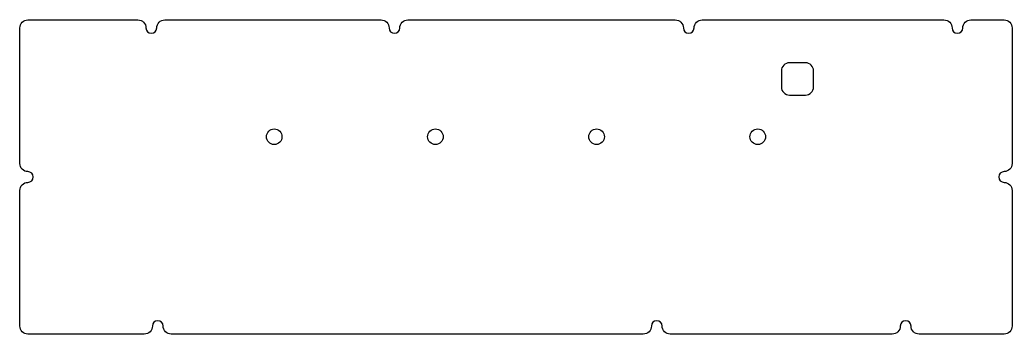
# Model space of a CAD drawing. Header units: millimetres. Extents: x -11 to 359, y -106 to 11.
import ezdxf

# ---------------------------------------------------------------- set-up
doc = ezdxf.new("R2010")
doc.units = ezdxf.units.MM
doc.layers.get('0').update_dxf_attribs({"linetype": 'CONTINUOUS'})

msp = doc.modelspace()

# ---------------------------------------------------------------- linework, layer by layer
for points in [[(-10.85, -42.63), (-10.85, 7.85, -0.414214), (-7.85, 10.85), (33.1, 10.85, -0.414214), (36.1, 7.85, 1), (40.1, 7.85, -0.414214), (43.1, 10.85), (123.59, 10.85, -0.414214), (126.59, 7.85, 1), (130.59, 7.85, -0.414214), (133.59, 10.85), (233.12, 10.85, -0.414214), (236.12, 7.85, 1), (240.12, 7.85, -0.414214), (243.12, 10.85), (333.14, 10.85, -0.414214), (336.14, 7.85, 1), (340.14, 7.85, -0.414214), (343.14, 10.85), (355.51, 10.85, -0.414214), (358.51, 7.85), (358.51, -42.63, -0.413482), (355.52, -45.63, 0.997504), (355.52, -49.62, -0.413482), (358.51, -52.62), (358.51, -103.1, -0.414214), (355.51, -106.1), (323.88, -106.1, -0.414214), (320.88, -103.1, 1), (316.88, -103.1, -0.414214), (313.88, -106.1), (231.22, -106.1, -0.414214), (228.22, -103.1, 1), (224.22, -103.1, -0.414214), (221.22, -106.1), (45.48, -106.1, -0.414214), (42.48, -103.1, 1), (38.48, -103.1, -0.414214), (35.48, -106.1), (-7.85, -106.1, -0.414214), (-10.85, -103.1), (-10.85, -52.62, -0.414214), (-7.85, -49.62, 1), (-7.85, -45.63, -0.414214)], [(284.61, -14.12), (284.61, -8.12, 0.414214), (281.61, -5.12), (275.61, -5.12, 0.414214), (272.61, -8.12), (272.61, -14.12, 0.414214), (275.61, -17.12), (281.61, -17.12, 0.414214)]]:
    msp.add_lwpolyline(points, format="xyb", close=True)
for centre in [(83.83, -32.63), (143.83, -32.63), (203.83, -32.63), (263.83, -32.63)]:
    msp.add_circle(centre, 2.9)

doc.saveas('drawing.dxf')
